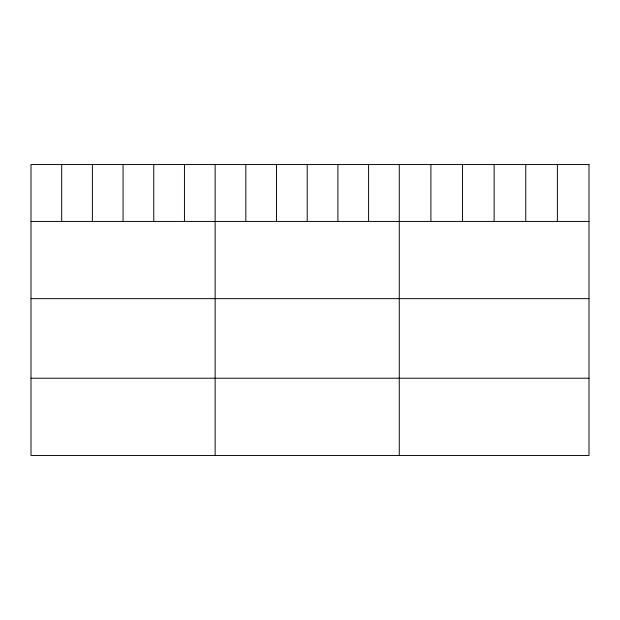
<?xml version="1.0" encoding="UTF-8"?>
<svg xmlns="http://www.w3.org/2000/svg" width="620" height="620" viewBox="0 0 620 620"><rect width="100%" height="100%" fill="white"/><g stroke="black" fill="none" stroke-linecap="round" stroke-linejoin="round"><path stroke-width="0.93" d="M31 221.433L589 221.433M31 298.654L589 298.654M31 378.223L589 378.223M557.38 164.548L557.38 221.433M525.76 164.548L525.76 221.433M494.14 164.548L494.14 221.433M462.52 164.548L462.52 221.433M430.9 164.548L430.9 221.433M399.28 164.548L399.28 455.452M368.59 164.548L368.59 221.433M337.9 164.548L337.9 221.433M307.21 164.548L307.21 221.433M276.52 164.548L276.52 221.433M245.83 164.548L245.83 221.433M215.14 164.548L215.14 455.452M184.45 164.548L184.45 221.433M153.76 164.548L153.76 221.433M123.07 164.548L123.07 221.433M92.38 164.548L92.38 221.433M61.69 164.548L61.69 221.433M589 164.548L31 164.548L31 455.452L589 455.452L589 164.548"/></g></svg>
